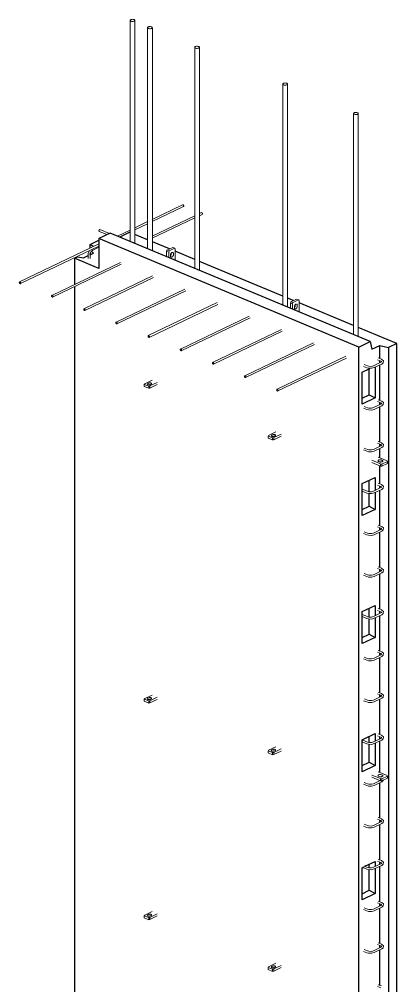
# Model space of a CAD drawing. Header units: millimetres. Extents: x -2992 to 12519, y 1067 to 20613.
# Drawn here: x -1583 to -1, y 5197 to 9247 of the extents above; entities that cross this region are included whole.
import ezdxf

# ---------------------------------------------------------------- set-up
doc = ezdxf.new("R2010")
doc.units = ezdxf.units.MM
for name, color, linetype, lineweight in [('A-GENM', 13, 'Continuous', 18), ('A-WALL', 113, 'Continuous', 25), ('S-RBAR', 171, 'Continuous', 18)]:
    doc.layers.add(name, color=color, linetype=linetype, lineweight=lineweight)

# ---------------------------------------------------------------- blocks, each defined once
blk = doc.blocks.new('Rebar Bar - Part 1814174108-431004-3D Ortho')
at = {"layer": 'S-RBAR'}
for p, q in [((15039.1, 8975.8), (15039.1, 8049.4)), ((15059.1, 8041.1), (15059.1, 8975.8))]:
    blk.add_line(p, q, dxfattribs=at)
for points in [[(15041.8, 8978.9, 0), (15040.3, 8977.9, 0), (15039.4, 8976.9, 0), (15039.1, 8975.7, 0), (15039.5, 8974.5, 0), (15040.6, 8973.5, 0), (15042.3, 8972.6, 0), (15044.4, 8971.9, 0), (15046.9, 8971.5, 0), (15049.5, 8971.4, 0), (15052, 8971.6, 0), (15054.4, 8972.1, 0), (15056.4, 8972.8, 0)], [(15056.4, 8972.8, 0), (15057.9, 8973.7, 0), (15058.9, 8974.8, 0), (15059.1, 8976, 0), (15058.7, 8977.2, 0), (15057.6, 8978.2, 0), (15055.9, 8979.1, 0), (15053.8, 8979.8, 0), (15051.4, 8980.2, 0), (15048.8, 8980.3, 0), (15046.2, 8980.1, 0), (15043.8, 8979.6, 0), (15041.8, 8978.9, 0)]]:
    blk.add_polyline3d(points, dxfattribs=at)
blk = doc.blocks.new('Rebar Bar - Part 3166313199-431004-3D Ortho')
at = {"layer": 'S-RBAR'}
for p, q in [((15436.4, 7820.6), (15449.7, 7815.1)), ((15452.8, 7822.5), (15439.4, 7828))]:
    blk.add_line(p, q, dxfattribs=at)
blk = doc.blocks.new('Rebar Bar - Part 2227165887-431004-3D Ortho')
at = {"layer": 'S-RBAR'}
for points in [[(15453.9, 7802.5, 0), (15460.2, 7807.6, 0), (15460.7, 7815.9, 0), (15454.7, 7821.5, 0), (15452.8, 7822.5, 0)], [(15450.5, 7809.7, 0), (15453.6, 7812.1, 0), (15453.2, 7812.8, 0), (15449.7, 7815.1, 0)]]:
    blk.add_polyline3d(points, dxfattribs=at)
blk = doc.blocks.new('Rebar Bar - Part 981547073-431004-3D Ortho')
at = {"layer": 'S-RBAR'}
for p, q in [((15450.5, 7809.7), (15419.1, 7794.7)), ((15422.6, 7787.5), (15453.9, 7802.5))]:
    blk.add_line(p, q, dxfattribs=at)
blk = doc.blocks.new('Rebar Bar - Part 2227165887-V1-3D Ortho')
at = {"layer": 'S-RBAR'}
for points in [[(15422.6, 7787.5, 0), (15411.3, 7784.5, 0), (15397.8, 7785, 0), (15391, 7786.9, 0)], [(15419.1, 7794.7, 0), (15410.7, 7792.5, 0), (15399.5, 7792.8, 0), (15394.1, 7794.3, 0)]]:
    blk.add_polyline3d(points, dxfattribs=at)
blk = doc.blocks.new('Rebar Bar - Part 3131074535-431004-3D Ortho')
at = {"layer": 'S-RBAR'}
for p, q in [((15377.7, 7792.5), (15391, 7786.9)), ((15394.1, 7794.3), (15380.8, 7799.9))]:
    blk.add_line(p, q, dxfattribs=at)
blk = doc.blocks.new('Rebar Bar - Part 3131074535-V2-3D Ortho')
at = {"layer": 'S-RBAR'}
for p, q in [((15394.1, 7269), (15371.3, 7278.5)), ((15371.3, 7269.8), (15391, 7261.6))]:
    blk.add_line(p, q, dxfattribs=at)
blk = doc.blocks.new('Rebar Bar - Part 3131074535-V3-3D Ortho')
at = {"layer": 'S-RBAR'}
for p, q in [((15377.7, 6391.5), (15391, 6386)), ((15394.1, 6393.4), (15380.9, 6398.9))]:
    blk.add_line(p, q, dxfattribs=at)
blk = doc.blocks.new('Rebar Bar - Part 2227165887-V4-3D Ortho')
at = {"layer": 'S-RBAR'}
blk.add_polyline3d([(15453.9, 6051.3, 0), (15460.2, 6056.5, 0), (15460.3, 6058, 0)], dxfattribs=at)
blk = doc.blocks.new('Rebar Bar - Part 981547073-V5-3D Ortho')
at = {"layer": 'S-RBAR'}
for p, q in [((15446.6, 6056.7), (15419.1, 6043.5)), ((15422.6, 6036.3), (15453.9, 6051.3))]:
    blk.add_line(p, q, dxfattribs=at)
blk = doc.blocks.new('Rebar Bar - Part 3131074535-V6-3D Ortho')
at = {"layer": 'S-RBAR'}
for p, q in [((15374, 5692.6), (15391, 5685.5)), ((15394.1, 5692.9), (15380.8, 5698.4))]:
    blk.add_line(p, q, dxfattribs=at)
blk = doc.blocks.new('Rebar Bar - Part 3166313199-V7-3D Ortho')
at = {"layer": 'S-RBAR'}
for p, q in [((15452.8, 5545.9), (15439.2, 5551.6)), ((15436.4, 5544.1), (15449.7, 5538.5))]:
    blk.add_line(p, q, dxfattribs=at)
blk = doc.blocks.new('RR spread anchor face based - RR-SA-2_5-150-1726819-3D Ortho')
at = {"layer": 'A-GENM'}
for p, q in [((14460.1, 7719.6), (14458.5, 7717.2)), ((14458.5, 7717.2), (14476.8, 7709.6)), ((14458.5, 7717.2), (14458.5, 7708.3)), ((14476.8, 7700.6), (14458.5, 7708.3)), ((14490.8, 7734.3), (14460.1, 7719.6)), ((14473.1, 7720.6), (14477.2, 7722.6)), ((14476.8, 7709.6), (14482, 7710.5)), ((14476.8, 7709.6), (14476.8, 7700.6)), ((14482, 7701.5), (14476.8, 7700.6)), ((14482, 7710.5), (14512.7, 7725.2)), ((14512.7, 7716.2), (14482, 7701.5)), ((14482, 7710.5), (14482, 7701.5)), ((14487.4, 7718.3), (14483.3, 7716.3))]:
    blk.add_line(p, q, dxfattribs=at)
for points in [[(14483.3, 7716.3, 0), (14481.9, 7715.8, 0), (14480.3, 7715.5, 0), (14478.5, 7715.3, 0), (14476.6, 7715.4, 0), (14474.9, 7715.7, 0), (14473.4, 7716.2, 0), (14472.3, 7716.8, 0), (14471.5, 7717.6, 0), (14471.2, 7718.4, 0)], [(14471.4, 7719.2, 0), (14472, 7719.9, 0), (14473.1, 7720.6, 0)], [(14477.2, 7722.6, 0), (14478.6, 7723.1, 0), (14480.3, 7723.4, 0), (14482.1, 7723.6, 0), (14483.9, 7723.5, 0), (14485.6, 7723.2, 0), (14487.1, 7722.7, 0), (14488.2, 7722.1, 0), (14489, 7721.3, 0), (14489.3, 7720.5, 0), (14489.1, 7719.7, 0), (14488.5, 7719, 0), (14487.4, 7718.3, 0)]]:
    blk.add_polyline3d(points, dxfattribs=at)
blk = doc.blocks.new('RR spread anchor face based - RR-SA-3_0-200-1726827-3D Ortho')
at = {"layer": 'A-GENM'}
for p, q in [((15476.1, 7397), (15439.5, 7412.2)), ((15412.2, 7399.1), (15448.8, 7383.9)), ((15448.8, 7374.9), (15412.2, 7390.2)), ((15443.7, 7392.8), (15440.7, 7394)), ((15448.8, 7383.9), (15454.2, 7383.2)), ((15448.8, 7374.9), (15448.8, 7383.9)), ((15454.2, 7374.2), (15448.8, 7374.9)), ((15453, 7399.9), (15455.9, 7398.7)), ((15454.2, 7383.2), (15478, 7394.6)), ((15478, 7385.7), (15454.2, 7374.2)), ((15454.2, 7374.2), (15454.2, 7383.2)), ((15478, 7394.6), (15476.1, 7397)), ((15478, 7385.7), (15478, 7394.6))]:
    blk.add_line(p, q, dxfattribs=at)
for points in [[(15440.7, 7394, 0), (15439.2, 7394.8, 0), (15438.3, 7395.8, 0), (15437.9, 7396.8, 0)], [(15438.1, 7397.8, 0), (15438.9, 7398.8, 0), (15440.3, 7399.7, 0), (15442.1, 7400.3, 0), (15444.2, 7400.8, 0), (15446.6, 7401, 0), (15448.9, 7400.9, 0), (15451.1, 7400.5, 0), (15453, 7399.9, 0)], [(15455.9, 7398.7, 0), (15457.4, 7397.8, 0), (15458.4, 7396.9, 0), (15458.8, 7395.9, 0), (15458.6, 7394.8, 0), (15457.7, 7393.8, 0), (15456.4, 7393, 0), (15454.6, 7392.3, 0), (15452.4, 7391.9, 0), (15450.1, 7391.7, 0), (15447.8, 7391.8, 0), (15445.6, 7392.2, 0), (15443.7, 7392.8, 0)], [(15450.1, 7391.7, 0), (15448.9, 7391.9, 0), (15446.6, 7392, 0)]]:
    blk.add_polyline3d(points, dxfattribs=at)
blk = doc.blocks.new('Rebar Bar - Part 1386382727-431004-3D Ortho')
at = {"layer": 'S-RBAR'}
for p, q in [((15335.4, 8852.3), (15335.4, 7925.9)), ((15355.4, 7917.6), (15355.4, 8852.3))]:
    blk.add_line(p, q, dxfattribs=at)
for points in [[(15338.1, 8855.4, 0), (15336.6, 8854.4, 0), (15335.7, 8853.3, 0), (15335.4, 8852.2, 0), (15335.8, 8851, 0), (15336.9, 8850, 0), (15338.6, 8849.1, 0), (15340.7, 8848.4, 0), (15343.2, 8848, 0), (15345.8, 8847.9, 0), (15348.3, 8848.1, 0), (15350.7, 8848.5, 0), (15352.7, 8849.3, 0)], [(15352.7, 8849.3, 0), (15354.2, 8850.2, 0), (15355.1, 8851.3, 0), (15355.4, 8852.5, 0), (15355, 8853.6, 0), (15353.9, 8854.7, 0), (15352.2, 8855.6, 0), (15350.1, 8856.3, 0), (15347.6, 8856.7, 0), (15345.1, 8856.8, 0), (15342.5, 8856.6, 0), (15340.1, 8856.1, 0), (15338.1, 8855.4, 0)]]:
    blk.add_polyline3d(points, dxfattribs=at)
blk = doc.blocks.new('Rebar Bar - Part 125078147-431004-3D Ortho')
at = {"layer": 'S-RBAR'}
for p, q in [((14399, 9242.7), (14399, 8316.3)), ((14419, 8307.9), (14419, 9242.7))]:
    blk.add_line(p, q, dxfattribs=at)
for points in [[(14401.6, 9245.7, 0), (14400.1, 9244.8, 0), (14399.2, 9243.7, 0), (14399, 9242.5, 0), (14399.4, 9241.4, 0), (14400.5, 9240.3, 0), (14402.1, 9239.4, 0), (14404.3, 9238.7, 0), (14406.7, 9238.3, 0), (14409.3, 9238.2, 0), (14411.9, 9238.4, 0), (14414.3, 9238.9, 0), (14416.3, 9239.6, 0)], [(14416.3, 9239.6, 0), (14417.8, 9240.6, 0), (14418.7, 9241.7, 0), (14419, 9242.8, 0), (14418.5, 9244, 0), (14417.4, 9245.1, 0), (14415.8, 9246, 0), (14413.7, 9246.6, 0), (14411.2, 9247, 0), (14408.6, 9247.2, 0), (14406, 9247, 0), (14403.7, 9246.5, 0), (14401.6, 9245.7, 0)]]:
    blk.add_polyline3d(points, dxfattribs=at)
blk = doc.blocks.new('Rebar Bar - Part 2117859540-431004-3D Ortho')
at = {"layer": 'S-RBAR'}
for p, q in [((14267.9, 8305.9), (13935.7, 8146.5)), ((13939.1, 8139.3), (14267.9, 8297.1))]:
    blk.add_line(p, q, dxfattribs=at)
for points in [[(13940.3, 8141.6, 0), (13940.2, 8142.6, 0), (13939.9, 8143.6, 0), (13939.5, 8144.5, 0), (13938.9, 8145.4, 0), (13938.2, 8146, 0), (13937.4, 8146.4, 0), (13936.6, 8146.6, 0), (13935.9, 8146.6, 0), (13935.3, 8146.3, 0), (13934.9, 8145.7, 0), (13934.6, 8145, 0), (13934.5, 8144.1, 0)], [(13934.5, 8144.1, 0), (13934.6, 8143.1, 0), (13934.9, 8142.1, 0), (13935.3, 8141.2, 0), (13935.9, 8140.4, 0), (13936.6, 8139.7, 0), (13937.4, 8139.3, 0), (13938.2, 8139.1, 0), (13938.9, 8139.2, 0), (13939.5, 8139.5, 0), (13939.9, 8140, 0), (13940.2, 8140.8, 0), (13940.3, 8141.6, 0)]]:
    blk.add_polyline3d(points, dxfattribs=at)
blk = doc.blocks.new('Rebar Bar - Part 2117859540-V11-3D Ortho')
at = {"layer": 'S-RBAR'}
for p, q in [((14358.6, 8228.5), (14070.6, 8090.2)), ((14074, 8083), (14362.1, 8221.3))]:
    blk.add_line(p, q, dxfattribs=at)
for points in [[(14075.2, 8085.4, 0), (14075.1, 8086.4, 0), (14074.8, 8087.4, 0), (14074.4, 8088.3, 0), (14073.8, 8089.1, 0), (14073, 8089.8, 0), (14072.3, 8090.2, 0), (14071.5, 8090.4, 0), (14070.8, 8090.3, 0), (14070.2, 8090, 0), (14069.8, 8089.5, 0), (14069.5, 8088.7, 0), (14069.4, 8087.9, 0)], [(14069.4, 8087.9, 0), (14069.5, 8086.9, 0), (14069.8, 8085.9, 0), (14070.2, 8085, 0), (14070.8, 8084.1, 0), (14071.5, 8083.5, 0), (14072.3, 8083.1, 0), (14073, 8082.9, 0), (14073.8, 8082.9, 0), (14074.4, 8083.2, 0), (14074.8, 8083.8, 0), (14075.1, 8084.5, 0), (14075.2, 8085.4, 0)]]:
    blk.add_polyline3d(points, dxfattribs=at)
blk = doc.blocks.new('Rebar Bar - Part 2117859540-V12-3D Ortho')
at = {"layer": 'S-RBAR'}
for p, q in [((14493.5, 8172.3), (14205.4, 8034)), ((14208.9, 8026.8), (14497.1, 8165.2))]:
    blk.add_line(p, q, dxfattribs=at)
for points in [[(14210.1, 8029.2, 0), (14210, 8030.2, 0), (14209.7, 8031.1, 0), (14209.2, 8032.1, 0), (14208.6, 8032.9, 0), (14207.9, 8033.5, 0), (14207.2, 8034, 0), (14206.4, 8034.2, 0), (14205.7, 8034.1, 0), (14205.1, 8033.8, 0), (14204.6, 8033.3, 0), (14204.4, 8032.5, 0), (14204.3, 8031.6, 0)], [(14204.3, 8031.6, 0), (14204.4, 8030.7, 0), (14204.6, 8029.7, 0), (14205.1, 8028.7, 0), (14205.7, 8027.9, 0), (14206.4, 8027.3, 0), (14207.2, 8026.8, 0), (14207.9, 8026.6, 0), (14208.6, 8026.7, 0), (14209.2, 8027, 0), (14209.7, 8027.6, 0), (14210, 8028.3, 0), (14210.1, 8029.2, 0)]]:
    blk.add_polyline3d(points, dxfattribs=at)
blk = doc.blocks.new('Rebar Bar - Part 551789145-431004-3D Ortho')
at = {"layer": 'S-RBAR'}
for p, q in [((14222.8, 8259.1), (14222.8, 8244.4)), ((14230.8, 8244.4), (14230.8, 8259.1))]:
    blk.add_line(p, q, dxfattribs=at)
blk = doc.blocks.new('Rebar Bar - Part 2227165887-V13-3D Ortho')
at = {"layer": 'S-RBAR'}
for points in [[(14229.3, 8278.6, 0), (14223.8, 8267.1, 0), (14222.8, 8259.1, 0)], [(14242.1, 8279.9, 0), (14235.7, 8274.1, 0), (14231.3, 8263.8, 0), (14230.8, 8259.1, 0)]]:
    blk.add_polyline3d(points, dxfattribs=at)
blk = doc.blocks.new('Rebar Bar - Part 2554728756-431004-3D Ortho')
at = {"layer": 'S-RBAR'}
for p, q in [((14619.1, 8469.8), (14492.1, 8408.8)), ((14492.1, 8399.9), (14622.5, 8462.6)), ((14472.1, 8399.2), (14418.9, 8373.7)), ((14418.9, 8364.8), (14472.1, 8390.3)), ((14399, 8364.1), (14345.6, 8338.5)), ((14397.4, 8354.5), (14399, 8355.2)), ((14242.1, 8279.9), (14267.9, 8292.3))]:
    blk.add_line(p, q, dxfattribs=at)
for points in [[(14619.1, 8469.8, 0), (14619.3, 8469.9, 0), (14620.1, 8469.9, 0), (14620.8, 8469.7, 0), (14621.6, 8469.3, 0), (14622.3, 8468.6, 0), (14622.9, 8467.8, 0), (14623.3, 8466.9, 0), (14623.6, 8465.9, 0), (14623.7, 8464.9, 0)], [(14623.7, 8464.9, 0), (14623.6, 8464.1, 0), (14623.3, 8463.3, 0), (14622.9, 8462.8, 0), (14622.3, 8462.4, 0)]]:
    blk.add_polyline3d(points, dxfattribs=at)
blk = doc.blocks.new('Rebar Bar - Part 2554728756-V14-3D Ortho')
at = {"layer": 'S-RBAR'}
for p, q in [((14697.8, 8436.9), (14689.6, 8433)), ((14689.6, 8424.2), (14701.3, 8429.7)), ((14669.7, 8423.4), (14492.1, 8338.2)), ((14492.1, 8329.3), (14669.7, 8414.6)), ((14472.1, 8328.6), (14466.3, 8325.8))]:
    blk.add_line(p, q, dxfattribs=at)
for points in [[(14697.8, 8436.9, 0), (14698.1, 8437, 0), (14698.8, 8437.1, 0), (14699.5, 8436.9, 0), (14700.3, 8436.5, 0), (14701, 8435.8, 0), (14701.6, 8435, 0), (14702.1, 8434.1, 0), (14702.4, 8433.1, 0), (14702.5, 8432.1, 0)], [(14702.5, 8432.1, 0), (14702.4, 8431.2, 0), (14702.1, 8430.5, 0), (14701.6, 8429.9, 0), (14701, 8429.6, 0)]]:
    blk.add_polyline3d(points, dxfattribs=at)
blk = doc.blocks.new('Rebar Bar - Part 3790471008-431004-3D Ortho')
at = {"layer": 'S-RBAR'}
for p, q in [((14269.5, 8358.4), (14302.4, 8344.7)), ((14312.1, 8349.3), (14272.6, 8365.8))]:
    blk.add_line(p, q, dxfattribs=at)
for points in [[(14268.3, 8360.8, 0), (14268.4, 8361.7, 0), (14268.7, 8362.7, 0), (14269.1, 8363.7, 0), (14269.7, 8364.5, 0), (14270.4, 8365.2, 0), (14271.1, 8365.7, 0), (14271.8, 8365.9, 0), (14272.4, 8365.8, 0), (14272.6, 8365.8, 0)], [(14269.7, 8358.3, 0), (14269.1, 8358.6, 0), (14268.7, 8359.2, 0), (14268.4, 8359.9, 0), (14268.3, 8360.8, 0)]]:
    blk.add_polyline3d(points, dxfattribs=at)
blk = doc.blocks.new('RR spread anchor face based - RR-SA-4_0-180-1726831-3D Ortho')
at = {"layer": 'A-GENM'}
for p, q in [((14551.9, 8274.5), (14553.6, 8279.8)), ((14551.9, 8252.5), (14551.9, 8274.5)), ((14560.7, 8270.9), (14551.9, 8274.5)), ((14553.6, 8279.8), (14577.5, 8291.3)), ((14553.6, 8279.8), (14562.4, 8276.2)), ((14562.4, 8276.2), (14560.7, 8270.9)), ((14560.7, 8270.9), (14560.7, 8248.8)), ((14586.2, 8287.6), (14562.4, 8276.2)), ((14571.7, 8265), (14571.7, 8267.9)), ((14577.5, 8291.3), (14586.2, 8287.6)), ((14580.4, 8264.9), (14580.4, 8261.3)), ((14587.9, 8284), (14586.2, 8287.6)), ((14587.9, 8237.5), (14587.9, 8284)), ((14568.2, 8255.4), (14568.2, 8259))]:
    blk.add_line(p, q, dxfattribs=at)
for points in [[(14568.2, 8259, 0), (14568.4, 8261.2, 0), (14569, 8263.4, 0), (14570, 8265.5, 0), (14571.2, 8267.4, 0), (14572.7, 8268.9, 0), (14574.3, 8270, 0), (14575.9, 8270.5, 0), (14577.4, 8270.4, 0)], [(14568.6, 8256.5, 0), (14569.9, 8258.4, 0), (14570.8, 8260.5, 0), (14571.5, 8262.8, 0), (14571.7, 8265, 0)], [(14577.8, 8270.2, 0), (14578.6, 8269.7, 0), (14579.6, 8268.5, 0), (14580.2, 8266.9, 0), (14580.4, 8264.9, 0)], [(14580.4, 8261.3, 0), (14580.2, 8259.1, 0), (14579.6, 8256.9, 0), (14578.6, 8254.8, 0), (14577.4, 8252.9, 0), (14575.9, 8251.3, 0), (14574.3, 8250.3, 0), (14572.7, 8249.8, 0), (14571.2, 8249.9, 0), (14570, 8250.6, 0), (14569, 8251.8, 0), (14568.4, 8253.4, 0), (14568.2, 8255.4, 0)]]:
    blk.add_polyline3d(points, dxfattribs=at)

msp = doc.modelspace()

# ---------------------------------------------------------------- linework, layer by layer
at = {"layer": 'A-WALL'}
for p, q in [((-1201.6733, 8350.99067), (-1249.3938, 8328.08346)), ((-111.87245, 7896.71481), (-1201.6733, 8350.99067)), ((-1119.8625, 8354.48726), (-1161.78473, 8334.3634)), ((-1118.32643, 8353.84696), (-1119.8625, 8354.48726)), ((-1045.16732, 8323.3511), (-1098.05298, 8345.39612)), ((-1285.90602, 8303.6922), (-1251.8206, 8320.05417)), ((-1285.90602, 8288.39411), (-1285.90602, 8303.6922)), ((-1272.8226, 8294.67453), (-1285.90602, 8303.6922)), ((-1251.8206, 8320.05417), (-1249.3938, 8320.09246)), ((-159.59296, 7873.8076), (-1249.3938, 8328.08346)), ((-1249.3938, 8328.08346), (-1249.3938, 8202.87121)), ((-953.02041, 8284.94031), (-1025.17975, 8315.01942)), ((-1286.41113, 8260.80041), (-1272.43978, 8267.50706)), ((-1285.90602, 8261.04288), (-1285.90602, 8264.09293)), ((-1283.91213, 8262.00001), (-1283.91213, 8269.98161)), ((-1272.43978, 8267.50706), (-1280.74459, 8275.39503)), ((-847.63532, 8241.01127), (-929.35579, 8275.07587)), ((-1352.08649, 8245.67794), (-1338.45162, 8252.22307)), ((-1249.3938, 8202.87121), (-1352.08649, 8245.67794)), ((-1352.08649, 8245.67794), (-1352.08649, 8135.58088)), ((-1338.45162, 8252.22307), (-1313.3444, 8247.87167)), ((-1313.3444, 8247.87167), (-1294.52917, 8256.90352)), ((-478.18181, 8087.00715), (-827.64775, 8232.67959)), ((-1352.08649, 8126.85315), (-1352.08649, 3814.05874)), ((-433.59071, 8068.41967), (-458.19423, 8078.67547)), ((-181.8874, 7963.4989), (-409.92609, 8058.55524)), ((-0.79802, 7888.01306), (-161.95364, 7955.18966)), ((-159.59296, 7873.8076), (-111.87245, 7896.71481)), ((-159.59296, 3316.97616), (-159.59296, 7873.8076)), ((-111.87245, 7896.71481), (-105.05502, 7864.21245)), ((-105.05502, 7864.21245), (-70.96628, 7880.57602)), ((-70.96628, 7825.12033), (-70.96628, 7880.57602)), ((-70.96628, 7880.57602), (-34.8852, 7871.65024)), ((-0.79978, 7888.01222), (-34.8852, 7871.65024)), ((-34.8852, 7871.65024), (-34.8852, 3350.59372)), ((-0.79978, 3366.9557), (-0.79978, 7888.01222)), ((-145.95808, 7768.55608), (-112.98235, 7784.38538)), ((-116.5258, 7673.87575), (-116.5258, 7782.68442)), ((-91.41859, 7789.1193), (-91.41859, 7660.58062)), ((-70.96628, 7807.70295), (-70.96628, 7816.54361)), ((-70.96628, 7650.00206), (-70.96628, 7798.90694)), ((-145.95808, 7634.4001), (-145.95808, 7768.55608)), ((-145.95808, 7659.74742), (-116.5258, 7673.87575)), ((-91.41859, 7660.58062), (-145.95808, 7634.4001)), ((-116.5258, 7673.87575), (-91.41859, 7660.58062)), ((-70.96628, 7632.58468), (-70.96628, 7641.42534)), ((-70.96628, 7475.19149), (-70.96628, 7623.78867)), ((-70.96628, 7457.46641), (-70.96628, 7466.30706)), ((-70.96628, 7409.38759), (-70.96628, 7448.6704)), ((-70.96628, 7299.76552), (-70.96628, 7375.98639)), ((-145.95808, 7301.24609), (-91.41859, 7327.4266)), ((-145.95808, 7167.09011), (-145.95808, 7301.24609)), ((-116.5258, 7267.47331), (-116.5258, 7315.37442)), ((-91.41859, 7327.4266), (-91.41859, 7272.47469)), ((-70.96628, 7282.34813), (-70.96628, 7291.18879)), ((-116.5258, 7206.56576), (-116.5258, 7259.30495)), ((-91.41859, 7263.76449), (-91.41859, 7193.27063)), ((-70.96628, 7124.64724), (-70.96628, 7273.55213)), ((-145.95808, 7192.43742), (-116.5258, 7206.56576)), ((-91.41859, 7193.27063), (-145.95808, 7167.09011)), ((-116.5258, 7206.56576), (-91.41859, 7193.27063)), ((-70.96628, 7107.22986), (-70.96628, 7116.07052)), ((-70.96628, 6949.52897), (-70.96628, 7098.43385)), ((-70.96628, 6932.11159), (-70.96628, 6940.95225)), ((-70.96628, 6774.4107), (-70.96628, 6923.31558)), ((-145.95808, 6764.62217), (-91.41859, 6790.80269)), ((-145.95808, 6630.46619), (-145.95808, 6764.62217)), ((-116.5258, 6742.38759), (-116.5258, 6778.7505)), ((-91.41859, 6790.80269), (-91.41859, 6747.11988)), ((-70.96628, 6756.99332), (-70.96628, 6765.83397)), ((-116.5258, 6669.94184), (-116.5258, 6733.95013)), ((-91.41859, 6738.40967), (-91.41859, 6656.64671)), ((-70.96628, 6599.29243), (-70.96628, 6748.19731)), ((-145.95808, 6655.8135), (-116.5258, 6669.94184)), ((-91.41859, 6656.64671), (-145.95808, 6630.46619)), ((-116.5258, 6669.94184), (-91.41859, 6656.64671)), ((-70.96628, 6582.08673), (-70.96628, 6590.7157)), ((-70.96628, 6424.17415), (-70.96628, 6573.07904)), ((-70.96628, 6406.75677), (-70.96628, 6415.59743)), ((-70.96628, 6249.05588), (-70.96628, 6397.96076)), ((-145.95808, 6227.99825), (-91.41859, 6254.17877)), ((-116.5258, 6216.76368), (-116.5258, 6242.12658)), ((-91.41859, 6254.17877), (-91.41859, 6221.76506)), ((-70.96628, 6231.6385), (-70.96628, 6240.47916)), ((-145.95808, 6093.84227), (-145.95808, 6227.99825)), ((-116.5258, 6133.31792), (-116.5258, 6208.59532)), ((-91.41859, 6213.05485), (-91.41859, 6120.02279)), ((-70.96628, 6090.18712), (-70.96628, 6222.84249)), ((-145.95808, 6119.18958), (-116.5258, 6133.31792)), ((-91.41859, 6120.02279), (-145.95808, 6093.84227)), ((-116.5258, 6133.31792), (-91.41859, 6120.02279)), ((-70.96628, 5898.81934), (-70.96628, 6047.72422)), ((-70.96628, 5881.40196), (-70.96628, 5890.24261)), ((-70.96628, 5723.70107), (-70.96628, 5872.18295)), ((-133.68988, 5697.26342), (-91.41859, 5717.55485)), ((-91.41859, 5717.55485), (-91.41859, 5696.41024)), ((-70.96628, 5706.28368), (-70.96628, 5715.12434)), ((-145.95808, 5691.37433), (-138.74706, 5694.83582)), ((-145.95808, 5557.21835), (-145.95808, 5691.37433)), ((-116.5258, 5691.40886), (-116.5258, 5705.50266)), ((-116.5258, 5596.694), (-116.5258, 5683.2405)), ((-91.41859, 5687.70003), (-91.41859, 5583.39887)), ((-70.96628, 5548.58279), (-70.96628, 5697.48767)), ((-145.95808, 5582.56566), (-116.5258, 5596.694)), ((-116.5258, 5596.694), (-91.41859, 5583.39887)), ((-91.41859, 5583.39887), (-145.95808, 5557.21835)), ((-70.96628, 5531.16541), (-70.96628, 5540.00607)), ((-70.96628, 5373.46452), (-70.96628, 5522.3694)), ((-70.96628, 5356.04714), (-70.96628, 5364.8878)), ((-70.96628, 5198.34625), (-70.96628, 5347.25113))]:
    msp.add_line(p, q, dxfattribs=at)

# ---------------------------------------------------------------- block references
at = {"layer": 'A-GENM'}
for name, p in [('RR spread anchor face based - RR-SA-4_0-180-1726831-3D Ortho', (-15517.29638, 0)), ('RR spread anchor face based - RR-SA-4_0-180-1726831-3D Ortho', (-14997.86668, -216.52064)), ('RR spread anchor face based - RR-SA-2_5-150-1726819-3D Ortho', (-15517.29638, 0)), ('RR spread anchor face based - RR-SA-2_5-150-1726819-3D Ortho', (-14997.86668, -216.52064)), ('RR spread anchor face based - RR-SA-3_0-200-1726827-3D Ortho', (-15517.29638, 0)), ('RR spread anchor face based - RR-SA-2_5-150-1726819-3D Ortho', (-15517.29638, -1319.20047)), ('RR spread anchor face based - RR-SA-2_5-150-1726819-3D Ortho', (-14997.86668, -1535.7211)), ('RR spread anchor face based - RR-SA-3_0-200-1726827-3D Ortho', (-15517.29638, -1319.20047)), ('RR spread anchor face based - RR-SA-2_5-150-1726819-3D Ortho', (-15517.29638, -2227.0787)), ('RR spread anchor face based - RR-SA-2_5-150-1726819-3D Ortho', (-14997.86668, -2443.59934))]:
    msp.add_blockref(name, p, dxfattribs=at)
at = {"layer": 'S-RBAR'}
for name, p in [('Rebar Bar - Part 125078147-431004-3D Ortho', (-15517.29638, 0)), ('Rebar Bar - Part 1814174108-431004-3D Ortho', (-16084.2819, 236.34395)), ('Rebar Bar - Part 1814174108-431004-3D Ortho', (-15886.7499, 154.00411)), ('Rebar Bar - Part 1814174108-431004-3D Ortho', (-15517.29638, 0)), ('Rebar Bar - Part 1386382727-431004-3D Ortho', (-15517.29638, 0)), ('Rebar Bar - Part 2554728756-431004-3D Ortho', (-15517.29638, 0)), ('Rebar Bar - Part 2554728756-V14-3D Ortho', (-15517.29638, 0)), ('Rebar Bar - Part 3790471008-431004-3D Ortho', (-15517.29638, 0)), ('Rebar Bar - Part 2117859540-431004-3D Ortho', (-15517.29638, 0)), ('Rebar Bar - Part 2227165887-V13-3D Ortho', (-15517.29638, 0)), ('Rebar Bar - Part 2117859540-V11-3D Ortho', (-15517.29638, 0)), ('Rebar Bar - Part 551789145-431004-3D Ortho', (-15517.29638, 0)), ('Rebar Bar - Part 2117859540-V12-3D Ortho', (-15517.29638, 0)), ('Rebar Bar - Part 2117859540-V11-3D Ortho', (-15247.52215, -112.4535)), ('Rebar Bar - Part 2117859540-V11-3D Ortho', (-15112.63504, -168.68025)), ('Rebar Bar - Part 2117859540-V11-3D Ortho', (-14977.74793, -224.907)), ('Rebar Bar - Part 2117859540-V11-3D Ortho', (-14842.86081, -281.13375)), ('Rebar Bar - Part 2117859540-V11-3D Ortho', (-14707.9737, -337.3605)), ('Rebar Bar - Part 2117859540-V11-3D Ortho', (-14573.08658, -393.58725)), ('Rebar Bar - Part 3166313199-431004-3D Ortho', (-15517.29638, 0)), ('Rebar Bar - Part 2227165887-431004-3D Ortho', (-15517.29638, 0)), ('Rebar Bar - Part 3131074535-431004-3D Ortho', (-15517.29638, 0)), ('Rebar Bar - Part 2227165887-V1-3D Ortho', (-15517.29638, 0)), ('Rebar Bar - Part 981547073-431004-3D Ortho', (-15517.29638, 0)), ('Rebar Bar - Part 3131074535-431004-3D Ortho', (-15517.29638, -175.11827)), ('Rebar Bar - Part 2227165887-V1-3D Ortho', (-15517.29638, -175.11827)), ('Rebar Bar - Part 981547073-431004-3D Ortho', (-15517.29638, -175.11827)), ('Rebar Bar - Part 3166313199-431004-3D Ortho', (-15517.29638, -175.11827)), ('Rebar Bar - Part 2227165887-431004-3D Ortho', (-15517.29638, -175.11827)), ('Rebar Bar - Part 981547073-431004-3D Ortho', (-15517.29638, -350.23654)), ('Rebar Bar - Part 3166313199-431004-3D Ortho', (-15517.29638, -350.23654)), ('Rebar Bar - Part 2227165887-431004-3D Ortho', (-15517.29638, -350.23654)), ('Rebar Bar - Part 3131074535-431004-3D Ortho', (-15517.29638, -350.23654)), ('Rebar Bar - Part 2227165887-V1-3D Ortho', (-15517.29638, -350.23654)), ('Rebar Bar - Part 3166313199-431004-3D Ortho', (-15517.29638, -525.35482)), ('Rebar Bar - Part 2227165887-431004-3D Ortho', (-15517.29638, -525.35482)), ('Rebar Bar - Part 3131074535-V2-3D Ortho', (-15517.29638, 0)), ('Rebar Bar - Part 2227165887-V1-3D Ortho', (-15517.29638, -525.35482)), ('Rebar Bar - Part 981547073-431004-3D Ortho', (-15517.29638, -525.35482)), ('Rebar Bar - Part 3131074535-431004-3D Ortho', (-15517.29638, -700.47309)), ('Rebar Bar - Part 2227165887-V1-3D Ortho', (-15517.29638, -700.47309)), ('Rebar Bar - Part 981547073-431004-3D Ortho', (-15517.29638, -700.47309)), ('Rebar Bar - Part 3166313199-431004-3D Ortho', (-15517.29638, -700.47309)), ('Rebar Bar - Part 2227165887-431004-3D Ortho', (-15517.29638, -700.47309)), ('Rebar Bar - Part 981547073-431004-3D Ortho', (-15517.29638, -875.59136)), ('Rebar Bar - Part 3166313199-431004-3D Ortho', (-15517.29638, -875.59136)), ('Rebar Bar - Part 2227165887-431004-3D Ortho', (-15517.29638, -875.59136)), ('Rebar Bar - Part 3131074535-431004-3D Ortho', (-15517.29638, -875.59136)), ('Rebar Bar - Part 2227165887-V1-3D Ortho', (-15517.29638, -875.59136)), ('Rebar Bar - Part 3166313199-431004-3D Ortho', (-15517.29638, -1050.70963)), ('Rebar Bar - Part 2227165887-431004-3D Ortho', (-15517.29638, -1050.70963)), ('Rebar Bar - Part 3131074535-V2-3D Ortho', (-15517.29638, -525.35482)), ('Rebar Bar - Part 2227165887-V1-3D Ortho', (-15517.29638, -1050.70963)), ('Rebar Bar - Part 981547073-431004-3D Ortho', (-15517.29638, -1050.70963)), ('Rebar Bar - Part 3166313199-431004-3D Ortho', (-15517.29638, -1225.82791)), ('Rebar Bar - Part 3131074535-431004-3D Ortho', (-15517.29638, -1225.82791)), ('Rebar Bar - Part 2227165887-V1-3D Ortho', (-15517.29638, -1225.82791)), ('Rebar Bar - Part 981547073-431004-3D Ortho', (-15517.29638, -1225.82791)), ('Rebar Bar - Part 2227165887-431004-3D Ortho', (-15517.29638, -1225.82791)), ('Rebar Bar - Part 981547073-431004-3D Ortho', (-15517.29638, -1400.94618)), ('Rebar Bar - Part 3166313199-431004-3D Ortho', (-15517.29638, -1400.94618)), ('Rebar Bar - Part 2227165887-431004-3D Ortho', (-15517.29638, -1400.94618)), ('Rebar Bar - Part 3131074535-V3-3D Ortho', (-15517.29638, 0)), ('Rebar Bar - Part 2227165887-V1-3D Ortho', (-15517.29638, -1400.94618)), ('Rebar Bar - Part 3166313199-431004-3D Ortho', (-15517.29638, -1576.06445)), ('Rebar Bar - Part 2227165887-431004-3D Ortho', (-15517.29638, -1576.06445)), ('Rebar Bar - Part 3131074535-V2-3D Ortho', (-15517.29638, -1050.70963)), ('Rebar Bar - Part 2227165887-V1-3D Ortho', (-15517.29638, -1576.06445)), ('Rebar Bar - Part 981547073-431004-3D Ortho', (-15517.29638, -1576.06445)), ('Rebar Bar - Part 3131074535-431004-3D Ortho', (-15517.29638, -1751.18272)), ('Rebar Bar - Part 2227165887-V1-3D Ortho', (-15517.29638, -1751.18272)), ('Rebar Bar - Part 981547073-V5-3D Ortho', (-15517.29638, 0)), ('Rebar Bar - Part 2227165887-V4-3D Ortho', (-15517.29638, 0)), ('Rebar Bar - Part 3131074535-431004-3D Ortho', (-15517.29638, -1926.301)), ('Rebar Bar - Part 981547073-431004-3D Ortho', (-15517.29638, -1926.301)), ('Rebar Bar - Part 3166313199-431004-3D Ortho', (-15517.29638, -1926.301)), ('Rebar Bar - Part 2227165887-431004-3D Ortho', (-15517.29638, -1926.301)), ('Rebar Bar - Part 2227165887-V1-3D Ortho', (-15517.29638, -1926.301)), ('Rebar Bar - Part 3166313199-431004-3D Ortho', (-15517.29638, -2101.41927)), ('Rebar Bar - Part 2227165887-431004-3D Ortho', (-15517.29638, -2101.41927)), ('Rebar Bar - Part 3131074535-V6-3D Ortho', (-15517.29638, 0)), ('Rebar Bar - Part 2227165887-V1-3D Ortho', (-15517.29638, -2101.41927)), ('Rebar Bar - Part 981547073-431004-3D Ortho', (-15517.29638, -2101.41927)), ('Rebar Bar - Part 3166313199-V7-3D Ortho', (-15517.29638, 0)), ('Rebar Bar - Part 3131074535-431004-3D Ortho', (-15517.29638, -2276.53754)), ('Rebar Bar - Part 2227165887-V1-3D Ortho', (-15517.29638, -2276.53754)), ('Rebar Bar - Part 981547073-431004-3D Ortho', (-15517.29638, -2276.53754)), ('Rebar Bar - Part 2227165887-431004-3D Ortho', (-15517.29638, -2276.53754)), ('Rebar Bar - Part 3131074535-431004-3D Ortho', (-15517.29638, -2451.65581)), ('Rebar Bar - Part 981547073-431004-3D Ortho', (-15517.29638, -2451.65581)), ('Rebar Bar - Part 3166313199-431004-3D Ortho', (-15517.29638, -2451.65581)), ('Rebar Bar - Part 2227165887-431004-3D Ortho', (-15517.29638, -2451.65581)), ('Rebar Bar - Part 2227165887-V1-3D Ortho', (-15517.29638, -2451.65581)), ('Rebar Bar - Part 3166313199-431004-3D Ortho', (-15517.29638, -2626.77408))]:
    msp.add_blockref(name, p, dxfattribs=at)

doc.saveas('drawing.dxf')
